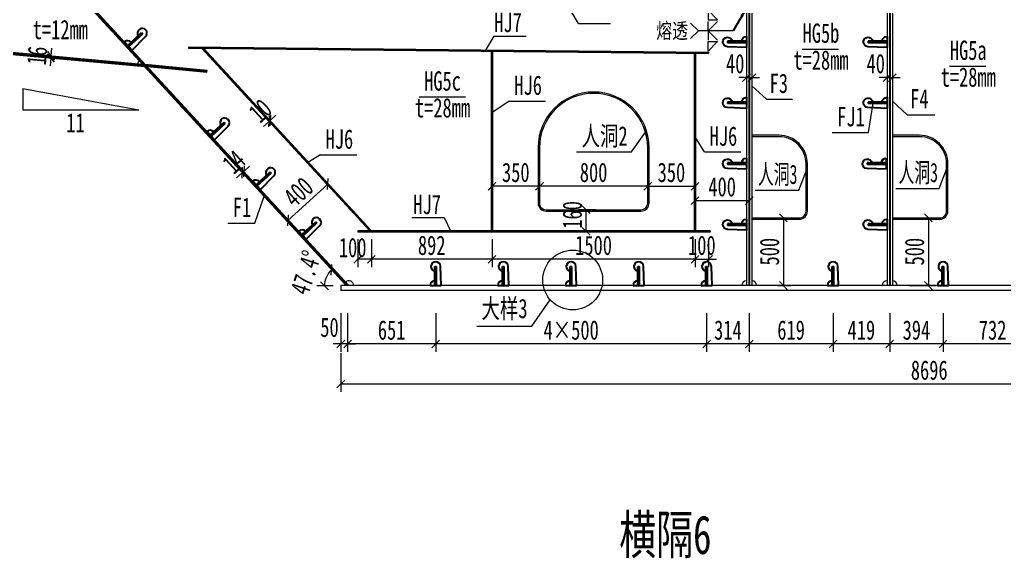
# Model space of a CAD drawing. Header units: millimetres. Extents: x -89049 to 410567, y -307459 to -100425.
# Drawn here: x 172491 to 179767, y -120466 to -116484 of the extents above; entities that cross this region are included whole.
import ezdxf
from ezdxf.enums import TextEntityAlignment as Align

# ---------------------------------------------------------------- set-up
doc = ezdxf.new("R2010")
doc.units = ezdxf.units.MM
doc.layers.get('Defpoints').update_dxf_attribs({"color": 8})
for name, color, linetype, lineweight in [('Dim', 4, 'Continuous', 15), ('文字', 7, 'Continuous', 15), ('标注线及字体', 2, 'Continuous', 15), ('细实线', 4, 'Continuous', 15), ('钢板粗线', 1, 'Continuous', 25), ('钢板细线', 6, 'Continuous', 15)]:
    doc.layers.add(name, color=color, linetype=linetype, lineweight=lineweight)
doc.layers.add('Text', color=4, linetype='Continuous')
doc.styles.add('111', font='', dxfattribs={"width": 0.7})
doc.styles.add('BM_Dim', font='', dxfattribs={"width": 0.85})
doc.styles.add('SMEDI', font='', dxfattribs={"width": 0.75})
doc.styles.get("Standard").update_dxf_attribs({"font": ''})
doc.styles.get('111').set_extended_font_data('仿宋_GB2312')
doc.styles.get('BM_Dim').set_extended_font_data('仿宋_GB2312')
doc.styles.get('SMEDI').set_extended_font_data('仿宋_GB2312')
doc.styles.get('Standard').set_extended_font_data('仿宋_GB2312')
doc.dimstyles.new('200', dxfattribs={"dimscale": 0, "dimtxt": 2.5, "dimasz": 1, "dimexe": 1, "dimexo": 1, "dimgap": 0.6, "dimtad": 1, "dimdec": 0, "dimdsep": 46, "dimtxsty": '111', "dimblk": 'OBLIQUE', "dimcen": 0, "dimclrd": 4, "dimclre": 4, "dimclrt": 4, "dimadec": 1, "dimazin": 2, "dimtfac": 1, "dimtdec": 0, "dimtix": 1, "dimtmove": 2, "dimatfit": 3, "dimfxl": 4, "dimfxlon": 1, "dimtolj": 1, "dimlwd": -1, "dimlwe": -1, "dimarcsym": 0})
doc.dimstyles.new('MSteel_1.0_1.0', dxfattribs={"dimtxt": 3, "dimasz": 1.2, "dimexe": 1, "dimexo": 1, "dimgap": 1, "dimtad": 3, "dimtoh": 1, "dimdec": 0, "dimzin": 0, "dimdsep": 46, "dimtxsty": 'Standard', "dimblk": 'ARCHTICK', "dimcen": 0.09, "dimclrd": 3, "dimclre": 3, "dimadec": 0, "dimazin": 0, "dimtfac": 1, "dimtdec": 4, "dimtofl": 0, "dimtmove": 0, "dimatfit": 3, "dimfxl": 1, "dimtolj": 1, "dimtzin": 0, "dimarcsym": 0})

# ---------------------------------------------------------------- blocks, each defined once
blk = doc.blocks.new('_Oblique')
at = {"color": 0, "linetype": 'ByBlock', "lineweight": -2}
blk.add_line((-0.5, -0.5), (0.5, 0.5), dxfattribs=at)
blk = doc.blocks.new('*D1784')
at = {"layer": 'Defpoints', "color": 0, "transparency": 16777216}
for p in [(175982.3, -118049.1), (177482.3, -118049.1), (175982.3, -118255.3)]:
    blk.add_point(p, dxfattribs=at)
at = {"layer": '细实线', "color": 4, "transparency": 16777216}
for p, q in [((175982.3, -118106.2), (175982.3, -118312.5)), ((177482.3, -118106.2), (177482.3, -118312.5)), ((177482.3, -118255.3), (175982.3, -118255.3))]:
    blk.add_line(p, q, dxfattribs=at)
at = {"layer": '细实线', "color": 4, "transparency": 16777216, "xscale": 57.14285714285715, "yscale": 57.14285714285715, "zscale": 57.14285714285715, "rotation": 180}
blk.add_blockref('_Oblique', (175982.3, -118255.3), dxfattribs=at)
at = {"layer": '细实线', "color": 4, "transparency": 16777216, "xscale": 57.14285714285715, "yscale": 57.14285714285715, "zscale": 57.14285714285715}
blk.add_blockref('_Oblique', (177482.3, -118255.3), dxfattribs=at)
at = {"layer": '细实线', "color": 4, "transparency": 16777216, "insert": (176732.3, -118153.1), "char_height": 142.86, "attachment_point": 5, "style": '111'}
blk.add_mtext('\\A1;1500', dxfattribs=at)
blk = doc.blocks.new('*D1787')
at = {"layer": 'Defpoints', "color": 0, "transparency": 16777216}
for p in [(176332.5, -117548.6), (177132.5, -117542.3), (176332.5, -117716)]:
    blk.add_point(p, dxfattribs=at)
at = {"layer": '细实线', "color": 4, "transparency": 16777216}
for p, q in [((176332.5, -117605.8), (176332.5, -117773.1)), ((177132.5, -117599.5), (177132.5, -117773.1)), ((177132.5, -117716), (176332.5, -117716))]:
    blk.add_line(p, q, dxfattribs=at)
at = {"layer": '细实线', "color": 4, "transparency": 16777216, "xscale": 57.14285714285715, "yscale": 57.14285714285715, "zscale": 57.14285714285715, "rotation": 180}
blk.add_blockref('_Oblique', (176332.5, -117716), dxfattribs=at)
at = {"layer": '细实线', "color": 4, "transparency": 16777216, "xscale": 57.14285714285715, "yscale": 57.14285714285715, "zscale": 57.14285714285715}
blk.add_blockref('_Oblique', (177132.5, -117716), dxfattribs=at)
at = {"layer": '细实线', "color": 4, "transparency": 16777216, "insert": (176732.5, -117613.8), "char_height": 142.86, "attachment_point": 5, "style": '111'}
blk.add_mtext('\\A1;800', dxfattribs=at)
blk = doc.blocks.new('*D1789')
at = {"layer": 'Defpoints', "color": 0, "transparency": 16777216}
for p in [(177482.3, -117560.4), (177882.3, -117592.7), (177482.3, -117822.8)]:
    blk.add_point(p, dxfattribs=at)
at = {"layer": '细实线', "color": 4, "transparency": 16777216}
for p, q in [((177482.3, -117617.5), (177482.3, -117880)), ((177882.3, -117649.8), (177882.3, -117880)), ((177882.3, -117822.8), (177482.3, -117822.8))]:
    blk.add_line(p, q, dxfattribs=at)
at = {"layer": '细实线', "color": 4, "transparency": 16777216, "xscale": 57.14285714285715, "yscale": 57.14285714285715, "zscale": 57.14285714285715, "rotation": 180}
blk.add_blockref('_Oblique', (177482.3, -117822.8), dxfattribs=at)
at = {"layer": '细实线', "color": 4, "transparency": 16777216, "xscale": 57.14285714285715, "yscale": 57.14285714285715, "zscale": 57.14285714285715}
blk.add_blockref('_Oblique', (177882.3, -117822.8), dxfattribs=at)
at = {"layer": '细实线', "color": 4, "transparency": 16777216, "insert": (177682.3, -117720.6), "char_height": 142.86, "attachment_point": 5, "style": '111'}
blk.add_mtext('\\A1;400', dxfattribs=at)
blk = doc.blocks.new('*D1771')
at = {"layer": 'Defpoints', "color": 0, "transparency": 16777216}
for p in [(177882.3, -118449.1), (178501.7, -118449.1), (177882.3, -118881.4)]:
    blk.add_point(p, dxfattribs=at)
at = {"layer": '细实线', "color": 4, "transparency": 16777216}
for p, q in [((177882.3, -118652.8), (177882.3, -118938.5)), ((178501.7, -118652.8), (178501.7, -118938.5)), ((178501.7, -118881.4), (177882.3, -118881.4))]:
    blk.add_line(p, q, dxfattribs=at)
at = {"layer": '细实线', "color": 4, "transparency": 16777216, "xscale": 57.14285714285715, "yscale": 57.14285714285715, "zscale": 57.14285714285715, "rotation": 180}
blk.add_blockref('_Oblique', (177882.3, -118881.4), dxfattribs=at)
at = {"layer": '细实线', "color": 4, "transparency": 16777216, "xscale": 57.14285714285715, "yscale": 57.14285714285715, "zscale": 57.14285714285715}
blk.add_blockref('_Oblique', (178501.7, -118881.4), dxfattribs=at)
at = {"layer": '细实线', "color": 4, "transparency": 16777216, "insert": (178192, -118779.2), "char_height": 142.86, "attachment_point": 5, "style": '111'}
blk.add_mtext('\\A1;619', dxfattribs=at)
blk = doc.blocks.new('*D1772')
at = {"layer": 'Defpoints', "color": 0, "transparency": 16777216}
for p in [(174864.7, -118451.7), (183560.7, -118485.1), (174864.7, -119177.5)]:
    blk.add_point(p, dxfattribs=at)
at = {"layer": '细实线', "color": 4, "transparency": 16777216}
for p, q in [((174864.7, -118948.9), (174864.7, -119234.7)), ((183560.7, -118948.9), (183560.7, -119234.7)), ((183560.7, -119177.5), (174864.7, -119177.5))]:
    blk.add_line(p, q, dxfattribs=at)
at = {"layer": '细实线', "color": 4, "transparency": 16777216, "xscale": 57.14285714285715, "yscale": 57.14285714285715, "zscale": 57.14285714285715, "rotation": 180}
blk.add_blockref('_Oblique', (174864.7, -119177.5), dxfattribs=at)
at = {"layer": '细实线', "color": 4, "transparency": 16777216, "xscale": 57.14285714285715, "yscale": 57.14285714285715, "zscale": 57.14285714285715}
blk.add_blockref('_Oblique', (183560.7, -119177.5), dxfattribs=at)
at = {"layer": '细实线', "color": 4, "transparency": 16777216, "insert": (179212.7, -119075.3), "char_height": 142.86, "attachment_point": 5, "style": '111'}
blk.add_mtext('\\A1;8696', dxfattribs=at)
blk = doc.blocks.new('*D1773')
at = {"layer": 'Defpoints', "color": 0, "transparency": 16777216}
for p in [(174990.1, -118049.1), (175090.1, -118049.1), (174990.1, -118255.3)]:
    blk.add_point(p, dxfattribs=at)
at = {"layer": '细实线', "color": 4, "transparency": 16777216}
for p, q in [((174990.1, -118106.2), (174990.1, -118312.5)), ((175090.1, -118106.2), (175090.1, -118312.5)), ((175090.1, -118255.3), (174990.1, -118255.3))]:
    blk.add_line(p, q, dxfattribs=at)
at = {"layer": '细实线', "color": 4, "transparency": 16777216, "xscale": 57.14285714285715, "yscale": 57.14285714285715, "zscale": 57.14285714285715, "rotation": 180}
blk.add_blockref('_Oblique', (174990.1, -118255.3), dxfattribs=at)
at = {"layer": '细实线', "color": 4, "transparency": 16777216, "xscale": 57.14285714285715, "yscale": 57.14285714285715, "zscale": 57.14285714285715}
blk.add_blockref('_Oblique', (175090.1, -118255.3), dxfattribs=at)
at = {"layer": '细实线', "color": 4, "transparency": 16777216, "insert": (174952.1, -118169.6), "char_height": 142.86, "attachment_point": 5, "style": '111'}
blk.add_mtext('\\A1;100', dxfattribs=at)
blk = doc.blocks.new('*D1775')
at = {"layer": 'Defpoints', "color": 0, "transparency": 16777216}
for p in [(177567.9, -118449.1), (177882.3, -118449.1), (177567.9, -118881.4)]:
    blk.add_point(p, dxfattribs=at)
at = {"layer": '细实线', "color": 4, "transparency": 16777216}
for p, q in [((177567.9, -118652.8), (177567.9, -118938.5)), ((177882.3, -118652.8), (177882.3, -118938.5)), ((177882.3, -118881.4), (177567.9, -118881.4))]:
    blk.add_line(p, q, dxfattribs=at)
at = {"layer": '细实线', "color": 4, "transparency": 16777216, "xscale": 57.14285714285715, "yscale": 57.14285714285715, "zscale": 57.14285714285715, "rotation": 180}
blk.add_blockref('_Oblique', (177567.9, -118881.4), dxfattribs=at)
at = {"layer": '细实线', "color": 4, "transparency": 16777216, "xscale": 57.14285714285715, "yscale": 57.14285714285715, "zscale": 57.14285714285715}
blk.add_blockref('_Oblique', (177882.3, -118881.4), dxfattribs=at)
at = {"layer": '细实线', "color": 4, "transparency": 16777216, "insert": (177725.1, -118779.2), "char_height": 142.86, "attachment_point": 5, "style": '111'}
blk.add_mtext('\\A1;314', dxfattribs=at)
blk = doc.blocks.new('14-160加劲 有过焊孔')
at = {"layer": 'Defpoints'}
blk.add_line((38609.4, 31489.3), (38609.4, 31629.3), dxfattribs=at)
at = {"layer": '钢板粗线', "color": 7}
for p, q in [((38603.4, 31489.3), (38603.4, 31629.3)), ((38603.4, 31629.3), (38615.4, 31629.3)), ((38615.4, 31489.3), (38615.4, 31629.3)), ((38650.4, 31489.3), (38644.3, 31630.8)), ((38568.4, 31489.3), (38650.4, 31489.3))]:
    blk.add_line(p, q, dxfattribs=at)
for centre, start, end in [((38609.4, 31629.3), 2.44105, 260.12911), ((38603.4, 31489.3), 90, 180)]:
    blk.add_arc(centre, 35, start, end, dxfattribs=at)
blk = doc.blocks.new('*D1777')
at = {"layer": 'Defpoints', "color": 0, "transparency": 16777216}
for p in [(174147.3, -117605.4), (174147.8, -117626.8), (174158.1, -117617.3)]:
    blk.add_point(p, dxfattribs=at)
at = {"layer": '细实线', "color": 4, "transparency": 16777216}
for p, q in [((174137, -117614.9), (174098.5, -117572.6)), ((174147.3, -117605.4), (174108.8, -117563.2)), ((174147.3, -117605.4), (174189.6, -117567)), ((174137, -117614.9), (174094.7, -117653.3)), ((174137, -117614.9), (174147.3, -117605.4))]:
    blk.add_line(p, q, dxfattribs=at)
at = {"layer": '细实线', "color": 4, "transparency": 16777216, "xscale": 57.14285714285715, "yscale": 57.14285714285715, "zscale": 57.14285714285715}
for p, rotation in [((174137, -117614.9), 42.30941180379739), ((174147.3, -117605.4), 222.3094118037974)]:
    blk.add_blockref('_Oblique', p, dxfattribs=dict(at, rotation=rotation))
at = {"layer": '细实线', "color": 4, "transparency": 16777216, "insert": (174074.3, -117535.7), "char_height": 142.86, "attachment_point": 5, "rotation": 42.30941, "style": '111'}
blk.add_mtext('\\A1;14', dxfattribs=at)
blk = doc.blocks.new('*D1778')
at = {"layer": 'Defpoints', "color": 0, "transparency": 16777216}
for p in [(174342.5, -117229.8), (174353.1, -117256.3), (174360.5, -117249.6)]:
    blk.add_point(p, dxfattribs=at)
at = {"layer": '细实线', "color": 4, "transparency": 16777216}
for p, q in [((174335.1, -117236.5), (174296.6, -117194.3)), ((174342.5, -117229.8), (174304, -117187.6)), ((174342.5, -117229.8), (174384.7, -117191.3)), ((174335.1, -117236.5), (174292.8, -117275)), ((174335.1, -117236.5), (174342.5, -117229.8))]:
    blk.add_line(p, q, dxfattribs=at)
at = {"layer": '细实线', "color": 4, "transparency": 16777216, "xscale": 57.14285714285715, "yscale": 57.14285714285715, "zscale": 57.14285714285715}
for p, rotation in [((174335.1, -117236.5), 42.31909851144874), ((174342.5, -117229.8), 222.3190985114487)]:
    blk.add_blockref('_Oblique', p, dxfattribs=dict(at, rotation=rotation))
at = {"layer": '细实线', "color": 4, "transparency": 16777216, "insert": (174270, -117157.6), "char_height": 142.86, "attachment_point": 5, "rotation": 42.3191, "style": '111'}
blk.add_mtext('\\A1;10', dxfattribs=at)
blk = doc.blocks.new('*D1779')
at = {"layer": 'Defpoints', "color": 0, "transparency": 16777216}
for p in [(174768, -117699.1), (174808.9, -117744), (174513.3, -118013.2)]:
    blk.add_point(p, dxfattribs=at)
at = {"layer": '细实线', "color": 4, "transparency": 16777216}
for p, q in [((174472.4, -117968.3), (174768, -117699.1)), ((174770.5, -117701.7), (174729.6, -117656.8)), ((174474.8, -117971), (174433.9, -117926))]:
    blk.add_line(p, q, dxfattribs=at)
at = {"layer": '细实线', "color": 4, "transparency": 16777216, "xscale": 57.14285714285715, "yscale": 57.14285714285715, "zscale": 57.14285714285715}
for p, rotation in [((174768, -117699.1), 42.31909851127224), ((174472.4, -117968.3), 222.3190985112722)]:
    blk.add_blockref('_Oblique', p, dxfattribs=dict(at, rotation=rotation))
at = {"layer": '细实线', "color": 4, "transparency": 16777216, "insert": (174551.4, -117758.1), "char_height": 142.86, "attachment_point": 5, "rotation": 42.3191, "style": '111'}
blk.add_mtext('\\A1;400', dxfattribs=at)
blk = doc.blocks.new('12-140加劲 有过焊孔')
at = {"layer": 'Defpoints'}
blk.add_line((0, 0), (0, 140), dxfattribs=at)
at = {"layer": '钢板粗线', "color": 7}
for p, q in [((-6, 0), (-6, 140)), ((-6, 140), (6, 140)), ((6, 0), (6, 140)), ((41, 0), (35, 141.5)), ((-41, 0), (41, 0))]:
    blk.add_line(p, q, dxfattribs=at)
for centre, start, end in [((0, 140), 2.44105, 260.12911), ((-6, 0), 90, 180)]:
    blk.add_arc(centre, 35, start, end, dxfattribs=at)
blk = doc.blocks.new('*D1781')
at = {"layer": 'Defpoints', "color": 0, "transparency": 16777216}
for p in [(172722, -116767.8), (172752.9, -116770.6), (172754.4, -116754.6)]:
    blk.add_point(p, dxfattribs=at)
at = {"layer": '细实线', "color": 4, "transparency": 16777216}
for p, q in [((172723.4, -116751.8), (172728.6, -116694.9)), ((172722, -116767.8), (172665.1, -116762.6)), ((172723.4, -116751.8), (172666.5, -116746.6)), ((172722, -116767.8), (172716.8, -116824.7)), ((172723.4, -116751.8), (172722, -116767.8))]:
    blk.add_line(p, q, dxfattribs=at)
at = {"layer": '细实线', "color": 4, "transparency": 16777216, "xscale": 57.14285714285715, "yscale": 57.14285714285715, "zscale": 57.14285714285715}
for p, rotation in [((172722, -116767.8), 84.79551855728839), ((172723.4, -116751.8), 264.7955185572884)]:
    blk.add_blockref('_Oblique', p, dxfattribs=dict(at, rotation=rotation))
at = {"layer": '细实线', "color": 4, "transparency": 16777216, "insert": (172620.9, -116750.5), "char_height": 142.86, "attachment_point": 5, "rotation": 84.79552, "style": '111'}
blk.add_mtext('\\A1;16', dxfattribs=at)
blk = doc.blocks.new('*D1785')
at = {"layer": 'Defpoints', "color": 0, "transparency": 16777216}
for p in [(177482.3, -118049.1), (177582.3, -118049.1), (177582.3, -118255.3)]:
    blk.add_point(p, dxfattribs=at)
at = {"layer": '细实线', "color": 4, "transparency": 16777216}
for p, q in [((177482.3, -118106.2), (177482.3, -118312.5)), ((177582.3, -118106.2), (177582.3, -118312.5)), ((177482.3, -118255.3), (177425.2, -118255.3)), ((177482.3, -118255.3), (177582.3, -118255.3)), ((177582.3, -118255.3), (177639.5, -118255.3))]:
    blk.add_line(p, q, dxfattribs=at)
at = {"layer": '细实线', "color": 4, "transparency": 16777216, "xscale": 57.14285714285715, "yscale": 57.14285714285715, "zscale": 57.14285714285715}
blk.add_blockref('_Oblique', (177482.3, -118255.3), dxfattribs=at)
at = {"layer": '细实线', "color": 4, "transparency": 16777216, "xscale": 57.14285714285715, "yscale": 57.14285714285715, "zscale": 57.14285714285715, "rotation": 180}
blk.add_blockref('_Oblique', (177582.3, -118255.3), dxfattribs=at)
at = {"layer": '细实线', "color": 4, "transparency": 16777216, "insert": (177532.3, -118153.1), "char_height": 142.86, "attachment_point": 5, "style": '111'}
blk.add_mtext('\\A1;100', dxfattribs=at)
blk = doc.blocks.new('*D1786')
at = {"layer": 'Defpoints', "color": 0, "transparency": 16777216}
for p in [(177132.5, -117548.4), (177482.3, -117540.5), (177482.3, -117716)]:
    blk.add_point(p, dxfattribs=at)
at = {"layer": '细实线', "color": 4, "transparency": 16777216}
for p, q in [((177132.5, -117605.5), (177132.5, -117773.1)), ((177482.3, -117597.6), (177482.3, -117773.1)), ((177132.5, -117716), (177482.3, -117716))]:
    blk.add_line(p, q, dxfattribs=at)
at = {"layer": '细实线', "color": 4, "transparency": 16777216, "xscale": 57.14285714285715, "yscale": 57.14285714285715, "zscale": 57.14285714285715, "rotation": 180}
blk.add_blockref('_Oblique', (177132.5, -117716), dxfattribs=at)
at = {"layer": '细实线', "color": 4, "transparency": 16777216, "xscale": 57.14285714285715, "yscale": 57.14285714285715, "zscale": 57.14285714285715}
blk.add_blockref('_Oblique', (177482.3, -117716), dxfattribs=at)
at = {"layer": '细实线', "color": 4, "transparency": 16777216, "insert": (177307.4, -117613.8), "char_height": 142.86, "attachment_point": 5, "style": '111'}
blk.add_mtext('\\A1;350', dxfattribs=at)
blk = doc.blocks.new('*D1788')
at = {"layer": 'Defpoints', "color": 0, "transparency": 16777216}
for p in [(175982.3, -117545.7), (176332.5, -117548.6), (175982.3, -117716)]:
    blk.add_point(p, dxfattribs=at)
at = {"layer": '细实线', "color": 4, "transparency": 16777216}
for p, q in [((175982.3, -117602.9), (175982.3, -117773.1)), ((176332.5, -117605.8), (176332.5, -117773.1)), ((176332.5, -117716), (175982.3, -117716))]:
    blk.add_line(p, q, dxfattribs=at)
at = {"layer": '细实线', "color": 4, "transparency": 16777216, "xscale": 57.14285714285715, "yscale": 57.14285714285715, "zscale": 57.14285714285715, "rotation": 180}
blk.add_blockref('_Oblique', (175982.3, -117716), dxfattribs=at)
at = {"layer": '细实线', "color": 4, "transparency": 16777216, "xscale": 57.14285714285715, "yscale": 57.14285714285715, "zscale": 57.14285714285715}
blk.add_blockref('_Oblique', (176332.5, -117716), dxfattribs=at)
at = {"layer": '细实线', "color": 4, "transparency": 16777216, "insert": (176157.4, -117613.8), "char_height": 142.86, "attachment_point": 5, "style": '111'}
blk.add_mtext('\\A1;350', dxfattribs=at)
blk = doc.blocks.new('*D1790')
at = {"layer": 'Defpoints', "color": 0, "transparency": 16777216}
for p in [(178900.8, -116857.5), (178940.8, -116864.8), (178940.8, -116912.4)]:
    blk.add_point(p, dxfattribs=at)
at = {"layer": '细实线', "color": 4, "transparency": 16777216}
for p, q in [((178900.8, -116912.4), (178843.7, -116912.4)), ((178900.8, -116912.4), (178900.8, -116969.5)), ((178900.8, -116912.4), (178940.8, -116912.4)), ((178940.8, -116912.4), (178940.8, -116969.5)), ((178940.8, -116912.4), (178997.9, -116912.4))]:
    blk.add_line(p, q, dxfattribs=at)
at = {"layer": '细实线', "color": 4, "transparency": 16777216, "xscale": 57.14285714285715, "yscale": 57.14285714285715, "zscale": 57.14285714285715}
blk.add_blockref('_Oblique', (178900.8, -116912.4), dxfattribs=at)
at = {"layer": '细实线', "color": 4, "transparency": 16777216, "xscale": 57.14285714285715, "yscale": 57.14285714285715, "zscale": 57.14285714285715, "rotation": 180}
blk.add_blockref('_Oblique', (178940.8, -116912.4), dxfattribs=at)
at = {"layer": '细实线', "color": 4, "transparency": 16777216, "insert": (178817.3, -116810.1), "char_height": 142.86, "attachment_point": 5, "style": '111'}
blk.add_mtext('\\A1;40', dxfattribs=at)
blk = doc.blocks.new('*D1794')
at = {"layer": 'Defpoints', "color": 0, "transparency": 16777216}
for p in [(179315.1, -118449.1), (180046.6, -118449.1), (179315.1, -118881.4)]:
    blk.add_point(p, dxfattribs=at)
at = {"layer": '细实线', "color": 4, "transparency": 16777216}
for p, q in [((179315.1, -118652.8), (179315.1, -118938.5)), ((180046.6, -118652.8), (180046.6, -118938.5)), ((180046.6, -118881.4), (179315.1, -118881.4))]:
    blk.add_line(p, q, dxfattribs=at)
at = {"layer": '细实线', "color": 4, "transparency": 16777216, "xscale": 57.14285714285715, "yscale": 57.14285714285715, "zscale": 57.14285714285715, "rotation": 180}
blk.add_blockref('_Oblique', (179315.1, -118881.4), dxfattribs=at)
at = {"layer": '细实线', "color": 4, "transparency": 16777216, "xscale": 57.14285714285715, "yscale": 57.14285714285715, "zscale": 57.14285714285715}
blk.add_blockref('_Oblique', (180046.6, -118881.4), dxfattribs=at)
at = {"layer": '细实线', "color": 4, "transparency": 16777216, "insert": (179680.9, -118779.2), "char_height": 142.86, "attachment_point": 5, "style": '111'}
blk.add_mtext('\\A1;732', dxfattribs=at)
blk = doc.blocks.new('*D1795')
at = {"layer": 'Defpoints', "color": 0, "transparency": 16777216}
for p in [(178920.8, -118449.1), (179315.1, -118449.1), (178920.8, -118881.4)]:
    blk.add_point(p, dxfattribs=at)
at = {"layer": '细实线', "color": 4, "transparency": 16777216}
for p, q in [((178920.8, -118652.8), (178920.8, -118938.5)), ((179315.1, -118652.8), (179315.1, -118938.5)), ((179315.1, -118881.4), (178920.8, -118881.4))]:
    blk.add_line(p, q, dxfattribs=at)
at = {"layer": '细实线', "color": 4, "transparency": 16777216, "xscale": 57.14285714285715, "yscale": 57.14285714285715, "zscale": 57.14285714285715, "rotation": 180}
blk.add_blockref('_Oblique', (178920.8, -118881.4), dxfattribs=at)
at = {"layer": '细实线', "color": 4, "transparency": 16777216, "xscale": 57.14285714285715, "yscale": 57.14285714285715, "zscale": 57.14285714285715}
blk.add_blockref('_Oblique', (179315.1, -118881.4), dxfattribs=at)
at = {"layer": '细实线', "color": 4, "transparency": 16777216, "insert": (179117.9, -118779.2), "char_height": 142.86, "attachment_point": 5, "style": '111'}
blk.add_mtext('\\A1;394', dxfattribs=at)
blk = doc.blocks.new('*D1796')
at = {"layer": 'Defpoints', "color": 0, "transparency": 16777216}
for p in [(178501.7, -118449.1), (178920.8, -118449.1), (178501.7, -118881.4)]:
    blk.add_point(p, dxfattribs=at)
at = {"layer": '细实线', "color": 4, "transparency": 16777216}
for p, q in [((178501.7, -118652.8), (178501.7, -118938.5)), ((178920.8, -118652.8), (178920.8, -118938.5)), ((178920.8, -118881.4), (178501.7, -118881.4))]:
    blk.add_line(p, q, dxfattribs=at)
at = {"layer": '细实线', "color": 4, "transparency": 16777216, "xscale": 57.14285714285715, "yscale": 57.14285714285715, "zscale": 57.14285714285715, "rotation": 180}
blk.add_blockref('_Oblique', (178501.7, -118881.4), dxfattribs=at)
at = {"layer": '细实线', "color": 4, "transparency": 16777216, "xscale": 57.14285714285715, "yscale": 57.14285714285715, "zscale": 57.14285714285715}
blk.add_blockref('_Oblique', (178920.8, -118881.4), dxfattribs=at)
at = {"layer": '细实线', "color": 4, "transparency": 16777216, "insert": (178711.3, -118779.2), "char_height": 142.86, "attachment_point": 5, "style": '111'}
blk.add_mtext('\\A1;419', dxfattribs=at)
blk = doc.blocks.new('*D1797')
at = {"layer": 'Defpoints', "color": 0, "transparency": 16777216}
for p in [(174864.7, -118449.1), (174914.7, -118449.1), (174864.7, -118881.4)]:
    blk.add_point(p, dxfattribs=at)
at = {"layer": '细实线', "color": 4, "transparency": 16777216}
for p, q in [((174864.7, -118652.8), (174864.7, -118938.5)), ((174914.7, -118652.8), (174914.7, -118938.5)), ((174864.7, -118881.4), (174807.6, -118881.4)), ((174914.7, -118881.4), (174864.7, -118881.4)), ((174914.7, -118881.4), (174971.9, -118881.4))]:
    blk.add_line(p, q, dxfattribs=at)
at = {"layer": '细实线', "color": 4, "transparency": 16777216, "xscale": 57.14285714285715, "yscale": 57.14285714285715, "zscale": 57.14285714285715}
blk.add_blockref('_Oblique', (174864.7, -118881.4), dxfattribs=at)
at = {"layer": '细实线', "color": 4, "transparency": 16777216, "xscale": 57.14285714285715, "yscale": 57.14285714285715, "zscale": 57.14285714285715, "rotation": 180}
blk.add_blockref('_Oblique', (174914.7, -118881.4), dxfattribs=at)
at = {"layer": '细实线', "color": 4, "transparency": 16777216, "insert": (174780.7, -118759), "char_height": 142.86, "attachment_point": 5, "style": '111'}
blk.add_mtext('\\A1;50', dxfattribs=at)
blk = doc.blocks.new('*D1798')
at = {"layer": 'Defpoints', "color": 0, "transparency": 16777216}
for p in [(177862.3, -116857.5), (177902.3, -116864.8), (177902.3, -116912.4)]:
    blk.add_point(p, dxfattribs=at)
at = {"layer": '细实线', "color": 4, "transparency": 16777216}
for p, q in [((177862.3, -116912.4), (177805.2, -116912.4)), ((177862.3, -116912.4), (177862.3, -116969.5)), ((177862.3, -116912.4), (177902.3, -116912.4)), ((177902.3, -116912.4), (177902.3, -116969.5)), ((177902.3, -116912.4), (177959.5, -116912.4))]:
    blk.add_line(p, q, dxfattribs=at)
at = {"layer": '细实线', "color": 4, "transparency": 16777216, "xscale": 57.14285714285715, "yscale": 57.14285714285715, "zscale": 57.14285714285715}
blk.add_blockref('_Oblique', (177862.3, -116912.4), dxfattribs=at)
at = {"layer": '细实线', "color": 4, "transparency": 16777216, "xscale": 57.14285714285715, "yscale": 57.14285714285715, "zscale": 57.14285714285715, "rotation": 180}
blk.add_blockref('_Oblique', (177902.3, -116912.4), dxfattribs=at)
at = {"layer": '细实线', "color": 4, "transparency": 16777216, "insert": (177778.8, -116810.1), "char_height": 142.86, "attachment_point": 5, "style": '111'}
blk.add_mtext('\\A1;40', dxfattribs=at)
blk = doc.blocks.new('*D1799')
at = {"layer": 'Defpoints', "color": 0, "transparency": 16777216}
for p in [(175090.1, -118049.1), (175982.3, -118049.1), (175090.1, -118255.3)]:
    blk.add_point(p, dxfattribs=at)
at = {"layer": '细实线', "color": 4, "transparency": 16777216}
for p, q in [((175090.1, -118106.2), (175090.1, -118312.5)), ((175982.3, -118106.2), (175982.3, -118312.5)), ((175982.3, -118255.3), (175090.1, -118255.3))]:
    blk.add_line(p, q, dxfattribs=at)
at = {"layer": '细实线', "color": 4, "transparency": 16777216, "xscale": 57.14285714285715, "yscale": 57.14285714285715, "zscale": 57.14285714285715, "rotation": 180}
blk.add_blockref('_Oblique', (175090.1, -118255.3), dxfattribs=at)
at = {"layer": '细实线', "color": 4, "transparency": 16777216, "xscale": 57.14285714285715, "yscale": 57.14285714285715, "zscale": 57.14285714285715}
blk.add_blockref('_Oblique', (175982.3, -118255.3), dxfattribs=at)
at = {"layer": '细实线', "color": 4, "transparency": 16777216, "insert": (175536.2, -118153.1), "char_height": 142.86, "attachment_point": 5, "style": '111'}
blk.add_mtext('\\A1;892', dxfattribs=at)
blk = doc.blocks.new('*D1809')
at = {"layer": 'Defpoints', "color": 0, "transparency": 16777216}
for p in [(175565.7, -118449.1), (177567.9, -118449.1), (175565.7, -118881.4)]:
    blk.add_point(p, dxfattribs=at)
at = {"layer": '细实线', "color": 4, "transparency": 16777216}
for p, q in [((175565.7, -118652.8), (175565.7, -118938.5)), ((177567.9, -118652.8), (177567.9, -118938.5)), ((177567.9, -118881.4), (175565.7, -118881.4))]:
    blk.add_line(p, q, dxfattribs=at)
at = {"layer": '细实线', "color": 4, "transparency": 16777216, "xscale": 57.14285714285715, "yscale": 57.14285714285715, "zscale": 57.14285714285715, "rotation": 180}
blk.add_blockref('_Oblique', (175565.7, -118881.4), dxfattribs=at)
at = {"layer": '细实线', "color": 4, "transparency": 16777216, "xscale": 57.14285714285715, "yscale": 57.14285714285715, "zscale": 57.14285714285715}
blk.add_blockref('_Oblique', (177567.9, -118881.4), dxfattribs=at)
at = {"layer": '细实线', "color": 4, "transparency": 16777216, "insert": (176566.8, -118779.2), "char_height": 142.86, "attachment_point": 5, "style": '111'}
blk.add_mtext('\\A1;4×500', dxfattribs=at)
blk = doc.blocks.new('*D1810')
at = {"layer": 'Defpoints', "color": 0, "transparency": 16777216}
for p in [(174914.7, -118449.1), (175565.7, -118449.1), (174914.7, -118881.4)]:
    blk.add_point(p, dxfattribs=at)
at = {"layer": '细实线', "color": 4, "transparency": 16777216}
for p, q in [((174914.7, -118652.8), (174914.7, -118938.5)), ((175565.7, -118652.8), (175565.7, -118938.5)), ((175565.7, -118881.4), (174914.7, -118881.4))]:
    blk.add_line(p, q, dxfattribs=at)
at = {"layer": '细实线', "color": 4, "transparency": 16777216, "xscale": 57.14285714285715, "yscale": 57.14285714285715, "zscale": 57.14285714285715, "rotation": 180}
blk.add_blockref('_Oblique', (174914.7, -118881.4), dxfattribs=at)
at = {"layer": '细实线', "color": 4, "transparency": 16777216, "xscale": 57.14285714285715, "yscale": 57.14285714285715, "zscale": 57.14285714285715}
blk.add_blockref('_Oblique', (175565.7, -118881.4), dxfattribs=at)
at = {"layer": '细实线', "color": 4, "transparency": 16777216, "insert": (175240.2, -118779.2), "char_height": 142.86, "attachment_point": 5, "style": '111'}
blk.add_mtext('\\A1;651', dxfattribs=at)
blk = doc.blocks.new('全融透2')
at = {"layer": 'Dim'}
blk.add_line((0, 0), (-4.48, 0), dxfattribs=at)
for points in [[(-3.23, 2.65), (-3.23, 1.41), (-2, 1.41)], [(-3.23, -2.65), (-3.23, -1.41), (-2, -1.41)]]:
    blk.add_lwpolyline(points, close=True, dxfattribs=at)
for points in [[(-5.48, 1), (-4.48, 0), (-5.48, -1)], [(-2, 1.21), (-3.23, 0), (-3.23, 1.21)], [(-2, -1.21), (-3.23, 0), (-3.23, -1.21)]]:
    blk.add_lwpolyline(points, dxfattribs=at)
at = {"layer": 'Text', "style": 'SMEDI', "width": 0.75}
blk.add_text('熔透', height=2, dxfattribs=at).set_placement((-9.92, 0), align=Align.MIDDLE_LEFT)
blk = doc.blocks.new('_ArchTick')
at = {"color": 0, "linetype": 'ByBlock', "const_width": 0.15}
blk.add_lwpolyline([(-0.5, -0.5), (0.5, 0.5)], dxfattribs=at)
blk = doc.blocks.new('*D1813')
at = {"layer": 'Defpoints', "color": 0, "transparency": 16777216}
for p in [(178034.7, -117949.1), (178034.7, -118449.1), (178135, -118449.1)]:
    blk.add_point(p, dxfattribs=at)
at = {"layer": '细实线', "color": 4, "transparency": 16777216}
for p, q in [((178091.8, -117949.1), (178192.1, -117949.1)), ((178135, -117949.1), (178135, -118449.1)), ((178091.8, -118449.1), (178192.1, -118449.1))]:
    blk.add_line(p, q, dxfattribs=at)
at = {"layer": '细实线', "color": 4, "transparency": 16777216, "xscale": 57.14285714285715, "yscale": 57.14285714285715, "zscale": 57.14285714285715}
for p, rotation in [((178135, -117949.1), 90), ((178135, -118449.1), 270)]:
    blk.add_blockref('_Oblique', p, dxfattribs=dict(at, rotation=rotation))
at = {"layer": '细实线', "color": 4, "transparency": 16777216, "insert": (178032.7, -118199.1), "char_height": 142.86, "attachment_point": 5, "rotation": 90, "style": '111'}
blk.add_mtext('\\A1;500', dxfattribs=at)
blk = doc.blocks.new('*D1814')
at = {"layer": 'Defpoints', "color": 0, "transparency": 16777216}
for p in [(178940.8, -117949.1), (179007.7, -118449.1), (179206.8, -118449.1)]:
    blk.add_point(p, dxfattribs=at)
at = {"layer": '细实线', "color": 4, "transparency": 16777216}
for p, q in [((178997.9, -117949.1), (179263.9, -117949.1)), ((179206.8, -117949.1), (179206.8, -118449.1)), ((179064.9, -118449.1), (179263.9, -118449.1))]:
    blk.add_line(p, q, dxfattribs=at)
at = {"layer": '细实线', "color": 4, "transparency": 16777216, "xscale": 57.14285714285715, "yscale": 57.14285714285715, "zscale": 57.14285714285715}
for p, rotation in [((179206.8, -117949.1), 90), ((179206.8, -118449.1), 270)]:
    blk.add_blockref('_Oblique', p, dxfattribs=dict(at, rotation=rotation))
at = {"layer": '细实线', "color": 4, "transparency": 16777216, "insert": (179104.5, -118199.1), "char_height": 142.86, "attachment_point": 5, "rotation": 90, "style": '111'}
blk.add_mtext('\\A1;500', dxfattribs=at)
blk = doc.blocks.new('*D1815')
at = {"layer": 'Defpoints', "color": 0, "transparency": 16777216}
for p in [(176677.7, -117889.1), (176804.6, -117889.1), (176804.6, -118049.1)]:
    blk.add_point(p, dxfattribs=at)
at = {"layer": '细实线', "color": 4, "transparency": 16777216}
for p, q in [((176747.5, -117889.1), (176620.6, -117889.1)), ((176677.7, -118049.1), (176677.7, -117889.1)), ((176747.5, -118049.1), (176620.6, -118049.1))]:
    blk.add_line(p, q, dxfattribs=at)
at = {"layer": '细实线', "color": 4, "transparency": 16777216, "xscale": 57.14285714285715, "yscale": 57.14285714285715, "zscale": 57.14285714285715}
for p, rotation in [((176677.7, -117889.1), 90), ((176677.7, -118049.1), 270)]:
    blk.add_blockref('_Oblique', p, dxfattribs=dict(at, rotation=rotation))
at = {"layer": '细实线', "color": 4, "transparency": 16777216, "insert": (176575.5, -117927.1), "char_height": 142.86, "attachment_point": 5, "rotation": 90, "style": '111'}
blk.add_mtext('\\A1;160', dxfattribs=at)
blk = doc.blocks.new('*D1816')
at = {"layer": 'Defpoints', "color": 0, "transparency": 16777216}
for p in [(172849.5, -116219.9), (174746.5, -118423.8), (174864.7, -118451.7), (174905.2, -118451.7), (181978.1, -118451.7)]:
    blk.add_point(p, dxfattribs=at)
at = {"layer": '细实线', "color": 4, "transparency": 16777216}
blk.add_line((174807.6, -118451.7), (174686.9, -118451.7), dxfattribs=at)
blk.add_arc((174905.2, -118451.7), 161.2, 132.64892, 180, dxfattribs=at)
at = {"layer": '细实线', "color": 4, "transparency": 16777216, "xscale": 57.14285714285715, "yscale": 57.14285714285715, "zscale": 57.14285714285715}
for p, rotation in [((174796, -118333.1), 42.64891912976159), ((174744, -118451.7), 270)]:
    blk.add_blockref('_Oblique', p, dxfattribs=dict(at, rotation=rotation))
at = {"layer": '细实线', "color": 4, "transparency": 16777216, "insert": (174606.5, -118353.8), "char_height": 142.857, "attachment_point": 5, "rotation": 71.85434, "style": '111'}
blk.add_mtext('\\A1;47.4%%d', dxfattribs=at)

msp = doc.modelspace()

# ---------------------------------------------------------------- linework, layer by layer
at = {"layer": 'Defpoints'}
for p, q in [((172829.5, -116185.3), (174914.7, -118449.1)), ((170749.5, -116580.1), (173427.3, -116824)), ((173839.6, -116691.4), (175090.1, -118049.1)), ((173875.3, -116866.9), (173427.3, -116824))]:
    msp.add_line(p, q, dxfattribs=at)
at = {"layer": 'Defpoints', "color": 8}
for p, q in [((177882.3, -116251.9), (177882.3, -118449.1)), ((178920.8, -116262.2), (178920.8, -118449.1)), ((175982.3, -118049.1), (175982.3, -116712.9)), ((177482.3, -118049.1), (177482.3, -116727.9)), ((177594.7, -118049.1), (174990.1, -118049.1))]:
    msp.add_line(p, q, dxfattribs=at)
at = {"layer": 'Defpoints', "color": 8, "elevation": 0}
msp.add_lwpolyline([(173739.6, -116690.4), (177582.3, -116728.9)], dxfattribs=at)
at = {"layer": '细实线'}
for p, q in [((176620.3, -116511.8), (176526.6, -116354.9)), ((176620.3, -116511.8), (176858.3, -116511.8)), ((175995.2, -116607.1), (175933, -116709.9)), ((175995.2, -116607.1), (176233.1, -116607.1)), ((178273.2, -116701.4), (178541.9, -116701.4)), ((179361.4, -116827.4), (179630.1, -116827.4)), ((172515.2, -116991.9), (173370.8, -117151.9)), ((172515.2, -116991.9), (172515.2, -117151.9)), ((178010.7, -117072), (177902.3, -116972.4)), ((175443, -117054.6), (175785.8, -117054.6)), ((176109.2, -117086), (175987.3, -117168)), ((176109.2, -117086), (176377.9, -117086)), ((178009.8, -117072), (178201.4, -117072)), ((178763.3, -117318.7), (178798.9, -117100.8)), ((179049.2, -117186.6), (178940.8, -117086.9)), ((172515.2, -117151.9), (173370.8, -117151.9)), ((179049.2, -117186.6), (179255.2, -117186.6)), ((177012, -117460.8), (177116.5, -117317)), ((177552.4, -117462.3), (177487.3, -117360.6)), ((178494.6, -117318.7), (178763.3, -117318.7)), ((174714.5, -117484.2), (174620.5, -117539.2)), ((174714.5, -117484.2), (174983.2, -117484.2)), ((176606, -117460.8), (177012, -117460.8)), ((177552.4, -117462.3), (177821.2, -117462.3)), ((178248.2, -117744.5), (178312.3, -117578.3)), ((179286.6, -117731.1), (179350.8, -117564.9)), ((174229.5, -117987.9), (174297.8, -117789.7)), ((177927, -117744.5), (178248.2, -117744.5)), ((178965.5, -117731.1), (179286.6, -117731.1)), ((174030, -117987.9), (174229.5, -117987.9)), ((175390, -117946.5), (175627.9, -117946.5)), ((175627.9, -117946.5), (175675.9, -118044.1)), ((176276.2, -118748.7), (176412.1, -118554.6)), ((175870.7, -118748.7), (176276.2, -118748.7))]:
    msp.add_line(p, q, dxfattribs=at)
msp.add_circle((176578.1, -118408.4), 221.2, dxfattribs=at)
at = {"layer": '钢板细线'}
for p, q in [((172834.8, -116201.3), (174905.2, -118449.1)), ((172854, -116201.5), (174924.3, -118449.1)), ((170761.5, -116573.1), (173398.5, -116813.3)), ((170761.5, -116589.2), (173414.6, -116830.8)), ((173739.6, -116685.4), (173739.5, -116695.4)), ((173837.3, -116696.4), (175078.7, -118044.1)), ((173851.1, -116696.5), (175092.3, -118044.1)), ((175977.3, -118044.1), (175977.3, -116717.8)), ((175987.3, -118044.1), (175987.3, -116717.9)), ((177477.3, -118044.1), (177477.3, -116732.8)), ((177487.3, -118044.1), (177487.3, -116732.9)), ((177582.4, -116723.9), (177582.3, -116733.9)), ((174990.1, -118044.1), (174990.1, -118054.1)), ((177594.7, -118044.1), (174990.1, -118044.1)), ((177594.7, -118054.1), (174990.1, -118054.1)), ((177594.7, -118044.1), (177594.7, -118054.1)), ((174864.7, -118449.1), (174864.7, -118485.1)), ((183560.7, -118449.1), (174864.7, -118449.1)), ((183560.7, -118485.1), (174864.7, -118485.1))]:
    msp.add_line(p, q, dxfattribs=at)
at = {"layer": '钢板细线', "color": 3}
for p, q in [((177862.3, -116251.7), (177862.3, -118449.1)), ((177902.3, -116252.1), (177902.3, -118449.1)), ((178900.8, -116262), (178900.8, -118449.1)), ((178940.8, -116262.4), (178940.8, -118449.1))]:
    msp.add_line(p, q, dxfattribs=at)
at = {"layer": '钢板细线', "color": 7}
for p, q in [((173876.1, -116858.9), (173419.2, -116815.2)), ((173874.5, -116874.8), (173435.5, -116832.8)), ((173874.5, -116874.8), (173876.1, -116858.9))]:
    msp.add_line(p, q, dxfattribs=at)
at = {"layer": '钢板细线', "elevation": 0}
for points in [[(173739.5, -116695.4), (177582.3, -116733.9)], [(173739.6, -116685.4), (177582.4, -116723.9)]]:
    msp.add_lwpolyline(points, dxfattribs=at)
at = {"layer": '钢板细线'}
for points in [[(176382.5, -117899.1), (177082.5, -117899.1, 0.414214), (177142.5, -117839.1), (177142.5, -117429.1, 1), (176322.5, -117429.1), (176322.5, -117839.1, 0.414214)], [(176382.5, -117889.1), (177082.5, -117889.1, 0.414214), (177132.5, -117839.1), (177132.5, -117429.1, 1), (176332.5, -117429.1), (176332.5, -117839.1, 0.414214)]]:
    msp.add_lwpolyline(points, format="xyb", close=True, dxfattribs=at)
at = {"layer": '钢板细线', "elevation": 0}
for points in [[(177902.3, -117959.1), (178252.3, -117959.1, 0.414214), (178312.3, -117899.1), (178312.3, -117549.1, 0.414214), (178102.3, -117339.1), (177902.3, -117339.1)], [(177902.3, -117949.1), (178252.3, -117949.1, 0.414214), (178302.3, -117899.1), (178302.3, -117549.1, 0.414214), (178102.3, -117349.1), (177902.3, -117349.1)], [(178940.8, -117959.1), (179290.8, -117959.1, 0.414214), (179350.8, -117899.1), (179350.8, -117549.1, 0.414214), (179140.8, -117339.1), (178940.8, -117339.1)], [(178940.8, -117949.1), (179290.8, -117949.1, 0.414214), (179340.8, -117899.1), (179340.8, -117549.1, 0.414214), (179140.8, -117349.1), (178940.8, -117349.1)]]:
    msp.add_lwpolyline(points, format="xyb", dxfattribs=at)
at = {"layer": '钢板细线'}
for centre, start, end in [((173398.5, -116813.3), 132.64892, 174.83592), ((174924.3, -118449.1), 0, 132.58631), ((177862.3, -118449.1), 90, 180), ((177902.3, -118449.1), 0, 90), ((178900.8, -118449.1), 90, 180), ((178940.8, -118449.1), 0, 90)]:
    msp.add_arc(centre, 35, start, end, dxfattribs=at)

# ---------------------------------------------------------------- block references
at = {"layer": '细实线', "color": 8, "xscale": 57.1428571428572, "yscale": 57.1428571428572, "zscale": 57.1428571428572}
msp.add_blockref('全融透2', (177762.6, -116566.1), dxfattribs=at)
at = {"layer": '钢板细线'}
for name, p, rotation in [('14-160加劲 有过焊孔', (123974.9, -109615.3), 312.6489191297555), ('14-160加劲 有过焊孔', (124584.7, -110277.3), 312.648919129774), ('14-160加劲 有过焊孔', (124923.4, -110645), 312.6489191297598), ('14-160加劲 有过焊孔', (125262.2, -111012.8), 312.6489191297598), ('12-140加劲 有过焊孔', (175565.7, -118449.1), 359.9999999999936), ('12-140加劲 有过焊孔', (176065.7, -118449.1), 359.9999999999936), ('12-140加劲 有过焊孔', (176565.7, -118449.1), 359.9999999999936), ('12-140加劲 有过焊孔', (177065.7, -118449.1), 359.9999999999936), ('12-140加劲 有过焊孔', (177567.9, -118449.1), 359.9999999999936), ('12-140加劲 有过焊孔', (178501.7, -118449.1), 359.9999999999935), ('12-140加劲 有过焊孔', (179315.1, -118449.1), 359.9999999999935)]:
    msp.add_blockref(name, p, dxfattribs=dict(at, rotation=rotation))
at = {"layer": '钢板细线', "xscale": -1}
for p, rotation in [((209351.6, -78039.7), 89.99999999999972), ((210390.1, -78039.7), 89.99999999999973), ((209351.6, -78489.7), 89.99999999999972), ((210390.1, -78489.7), 89.99999999999973), ((209351.6, -78939.7), 89.99999999999972), ((210383.8, -78939.7), 89.99999999999974), ((209351.6, -79389.7), 89.99999999999972), ((210390.1, -79389.7), 89.99999999999973)]:
    msp.add_blockref('14-160加劲 有过焊孔', p, dxfattribs=dict(at, rotation=rotation))

# ---------------------------------------------------------------- texts
at = {"layer": '文字', "style": 'BM_Dim'}
for s, width, p in [('t=12mm', 0.7, (172791.7, -116671.4)), ('HJ7', 0.7, (176100.1, -116618.8)), ('HG5b', 0.7, (178412.7, -116698.3)), ('HG5a', 0.7, (179500.9, -116824.3)), ('t=28mm', 0.7, (178412.7, -116896.7)), ('t=28mm', 0.7, (179500.9, -117022.7)), ('HG5c', 0.7, (175616, -117051.6)), ('HJ6', 0.7, (176248.7, -117083)), ('F3', 0.7, (178101.2, -117069)), ('t=28mm', 0.7, (175616, -117249.9)), ('F4', 0.7, (179139.6, -117183.5)), ('FJ1', 0.7, (178634.1, -117315.7)), ('11', 0.7, (172903.9, -117361.1)), ('人洞2', 0.7, (176813.6, -117457.7)), ('HJ6', 0.7, (177691.9, -117459.3)), ('HJ6', 0.7, (174854, -117481.2)), ('人洞3', 0.6, (178092.9, -117741.5)), ('人洞3', 0.6, (179131.3, -117728.1)), ('HJ7', 0.7, (175502.5, -117964.2)), ('F1', 0.7, (174134.9, -117984.8)), ('大样3', 0.7, (176074, -118733.2))]:
    msp.add_text(s, height=142.86, dxfattribs=dict(at, width=width)).set_placement(p, align=Align.BOTTOM_CENTER)
at = {"layer": '标注线及字体', "style": '111', "width": 0.7}
msp.add_text('横隔6', height=285.71, dxfattribs=at).set_placement((177262.7, -120285.9), align=Align.MIDDLE)

# ---------------------------------------------------------------- dimensions: what is measured, and where the dimension line sits
at = {"layer": '细实线'}
dim = msp.add_angular_dim_2l(base=(174746.5, -118423.8), line1=((172849.5, -116219.9), (174905.2, -118451.7)), line2=((181978.1, -118451.7), (174864.7, -118451.7)), dimstyle='200', override={"dimscale": 57.142857, "dimblk": 'Oblique'}, dxfattribs=at)
dim.commit()
dim.dimension.update_dxf_attribs({"geometry": '*D1816', "text_midpoint": (174606.5, -118353.8), "dimtype": 162})
for p1, p2, distance, picture, middle in [((172754.4, -116754.6), (172752.9, -116770.6), -31.1, '*D1781', (172620.9, -116750.5)), ((174353.1, -117256.3), (174360.5, -117249.6), 26.7, '*D1778', (174270, -117157.6)), ((174147.8, -117626.8), (174158.1, -117617.3), 16.1, '*D1777', (174074.3, -117535.7)), ((174513.3, -118013.2), (174808.9, -117744), 60.7, '*D1779', (174551.4, -117758.1))]:
    dim = msp.add_aligned_dim(p1=p1, p2=p2, distance=distance, dimstyle='200', override={"dimscale": 57.142857, "dimblk": 'Oblique'}, dxfattribs=at)
    dim.commit()
    dim.dimension.update_dxf_attribs({"geometry": picture, "text_midpoint": middle})
for base, p1, p2, picture, middle in [((177902.3, -116912.4), (177862.3, -116857.5), (177902.3, -116864.8), '*D1798', (177778.8, -116810.1)), ((178940.8, -116912.4), (178900.8, -116857.5), (178940.8, -116864.8), '*D1790', (178817.3, -116810.1)), ((174990.1, -118255.3), (175090.1, -118049.1), (174990.1, -118049.1), '*D1773', (174952.1, -118169.6)), ((174864.7, -118881.4), (174914.7, -118449.1), (174864.7, -118449.1), '*D1797', (174780.7, -118759))]:
    dim = msp.add_linear_dim(base=base, p1=p1, p2=p2, dimstyle='200', override={"dimscale": 57.142857, "dimblk": 'Oblique'}, dxfattribs=at)
    dim.commit()
    dim.dimension.update_dxf_attribs({"geometry": picture, "text_midpoint": middle, "dimtype": 160})
for base, p1, p2, override, picture, middle in [((175982.3, -117716), (176332.5, -117548.6), (175982.3, -117545.7), {"dimscale": 57.142857, "dimblk": 'Oblique'}, '*D1788', (176157.4, -117613.8)), ((176332.5, -117716), (177132.5, -117542.3), (176332.5, -117548.6), {"dimscale": 57.142857, "dimblk": 'Oblique'}, '*D1787', (176732.5, -117613.8)), ((177482.3, -117822.8), (177882.3, -117592.7), (177482.3, -117560.4), {"dimscale": 57.142857, "dimblk": 'Oblique'}, '*D1789', (177682.3, -117720.6)), ((175090.1, -118255.3), (175982.3, -118049.1), (175090.1, -118049.1), {"dimscale": 57.142857, "dimblk": 'Oblique'}, '*D1799', (175536.2, -118153.1)), ((175982.3, -118255.3), (177482.3, -118049.1), (175982.3, -118049.1), {"dimscale": 57.142857, "dimblk": 'Oblique'}, '*D1784', (176732.3, -118153.1)), ((177582.3, -118255.3), (177482.3, -118049.1), (177582.3, -118049.1), {"dimscale": 57.142857, "dimblk": 'Oblique'}, '*D1785', (177532.3, -118153.1)), ((174864.7, -119177.5), (183560.7, -118485.1), (174864.7, -118451.7), {"dimscale": 57.142857, "dimtxsty": '111', "dimblk": 'Oblique'}, '*D1772', (179212.7, -119075.3)), ((174914.7, -118881.4), (175565.7, -118449.1), (174914.7, -118449.1), {"dimscale": 57.142857, "dimtxsty": '111', "dimblk": 'Oblique'}, '*D1810', (175240.2, -118779.2)), ((177567.9, -118881.4), (177882.3, -118449.1), (177567.9, -118449.1), {"dimscale": 57.142857, "dimblk": 'Oblique'}, '*D1775', (177725.1, -118779.2)), ((177882.3, -118881.4), (178501.7, -118449.1), (177882.3, -118449.1), {"dimscale": 57.142857, "dimtxsty": '111', "dimblk": 'Oblique'}, '*D1771', (178192, -118779.2)), ((178501.7, -118881.4), (178920.8, -118449.1), (178501.7, -118449.1), {"dimscale": 57.142857, "dimblk": 'Oblique'}, '*D1796', (178711.3, -118779.2)), ((178920.8, -118881.4), (179315.1, -118449.1), (178920.8, -118449.1), {"dimscale": 57.142857, "dimblk": 'Oblique'}, '*D1795', (179117.9, -118779.2)), ((179315.0639, -118881.4011), (180046.6427, -118449.062), (179315.0639, -118449.062), {"dimscale": 57.142857, "dimblk": 'Oblique'}, '*D1794', (179680.8533, -118779.1618))]:
    dim = msp.add_linear_dim(base=base, p1=p1, p2=p2, dimstyle='200', override=override, dxfattribs=at)
    dim.commit()
    dim.dimension.update_dxf_attribs({"geometry": picture, "text_midpoint": middle})
for base, p1, p2, angle, picture, middle in [((177482.3, -117716), (177132.5, -117548.4), (177482.3, -117540.5), 180, '*D1786', (177307.4, -117613.8)), ((178135, -118449.1), (178034.7, -117949.1), (178034.7, -118449.1), 90, '*D1813', (178032.7, -118199.1)), ((179206.8, -118449.1), (178940.8, -117949.1), (179007.7, -118449.1), 90, '*D1814', (179104.5, -118199.1))]:
    dim = msp.add_linear_dim(base=base, p1=p1, p2=p2, angle=angle, dimstyle='200', override={"dimscale": 57.142857, "dimblk": 'Oblique'}, dxfattribs=at)
    dim.commit()
    dim.dimension.update_dxf_attribs({"geometry": picture, "text_midpoint": middle})
dim = msp.add_linear_dim(base=(176677.7, -117889.1), p1=(176804.6, -118049.1), p2=(176804.6, -117889.1), angle=90, dimstyle='200', override={"dimscale": 57.142857, "dimblk": 'Oblique'}, dxfattribs=at)
dim.commit()
dim.dimension.update_dxf_attribs({"geometry": '*D1815', "text_midpoint": (176575.5, -117927.1), "dimtype": 160})
dim = msp.add_linear_dim(base=(175565.7, -118881.4), p1=(177567.9, -118449.1), p2=(175565.7, -118449.1), text='4×500', dimstyle='200', override={"dimscale": 57.142857, "dimtxsty": '111', "dimblk": 'Oblique'}, dxfattribs=at)
dim.commit()
dim.dimension.update_dxf_attribs({"geometry": '*D1809', "text_midpoint": (176566.8, -118779.2)})

# ---------------------------------------------------------------- leaders
at = {"layer": 'Dim'}
msp.add_leader([(177862.3, -116399.8), (177762.6, -116566.1)], dimstyle='MSteel_1.0_1.0', override={"dimscale": 57.142857, "dimclrd": 256}, dxfattribs=at)

doc.saveas('drawing.dxf')
